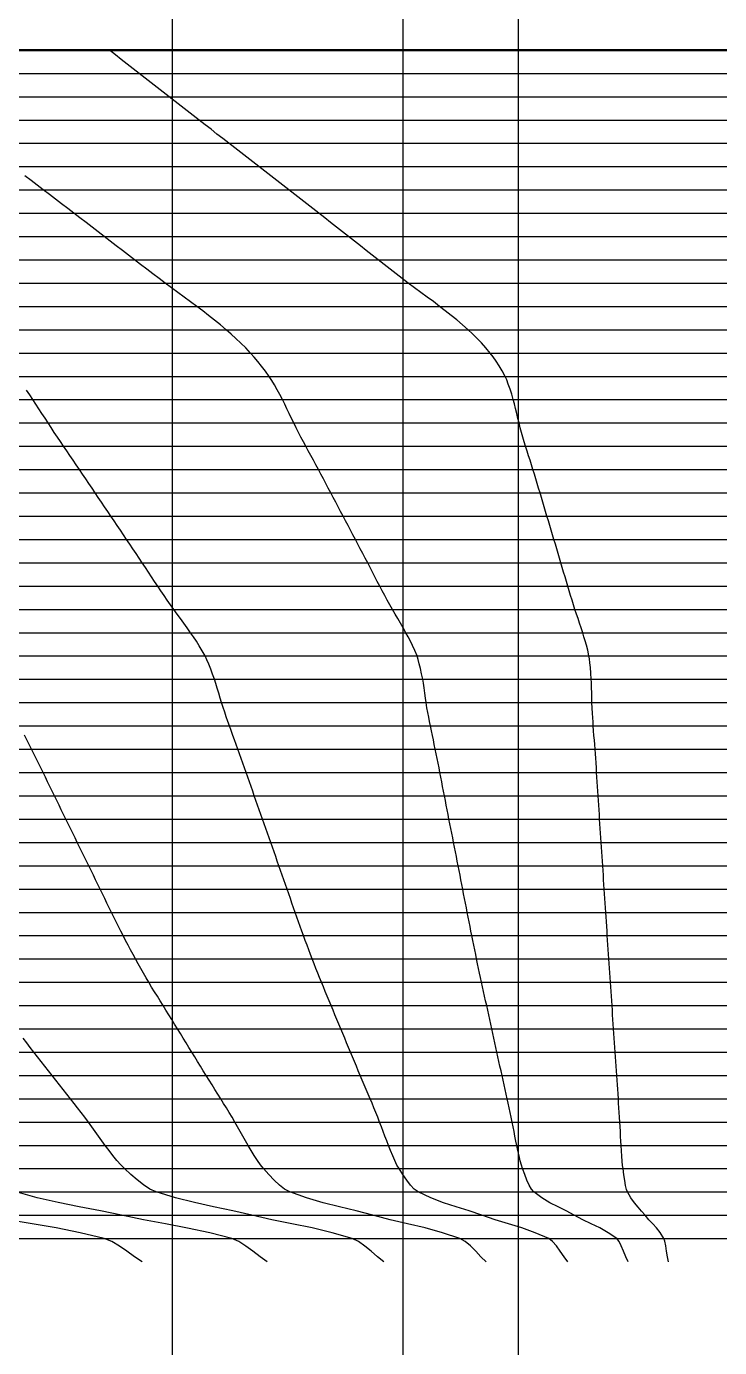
# Model space of a CAD drawing. Header units: metres. Extents: x -42 to 420, y 0 to 297.
# Drawn here: x -5.05 to 18.98, y 132.85 to 178.64 of the extents above; entities that cross this region are included whole.
import ezdxf

# ---------------------------------------------------------------- set-up
doc = ezdxf.new("R2010")
doc.units = ezdxf.units.M
for name, color, linetype in [('DWL', 5, 'Continuous'), ('FRAME', 7, 'Continuous'), ('GRID', 253, 'Continuous'), ('SECTIONS', 7, 'Continuous')]:
    doc.layers.add(name, color=color, linetype=linetype)

msp = doc.modelspace()

# ---------------------------------------------------------------- linework, layer by layer
at = {"layer": 'DWL', "lineweight": 50}
msp.add_line((-42.136, 177.82), (78.136, 177.82), dxfattribs=at)
at = {"layer": 'FRAME'}
for points in [[(0, 0), (420, 0), (420, 297), (0, 297)], [(8, 8), (412, 8), (412, 289), (8, 289)], [(12, 32), (150, 32), (150, 285), (12, 285)]]:
    msp.add_lwpolyline(points, close=True, dxfattribs=at)
at = {"layer": 'GRID'}
for p, q in [((-39.273, 177.012), (75.273, 177.012)), ((-39.273, 176.205), (75.273, 176.205)), ((-39.273, 175.397), (75.273, 175.397)), ((-39.273, 174.589), (75.273, 174.589)), ((-39.273, 173.782), (75.273, 173.782)), ((-39.273, 172.974), (75.273, 172.974)), ((-39.273, 172.166), (75.273, 172.166)), ((-39.273, 171.358), (75.273, 171.358)), ((-39.273, 170.551), (75.273, 170.551)), ((-39.273, 169.743), (75.273, 169.743)), ((-39.273, 168.935), (75.273, 168.935)), ((-39.273, 168.128), (75.273, 168.128)), ((-39.273, 167.32), (75.273, 167.32)), ((-39.273, 166.512), (75.273, 166.512)), ((-39.273, 165.705), (75.273, 165.705)), ((-39.273, 164.897), (75.273, 164.897)), ((-39.273, 164.089), (75.273, 164.089)), ((-39.273, 163.282), (75.273, 163.282)), ((-39.273, 162.474), (75.273, 162.474)), ((-39.273, 161.666), (75.273, 161.666)), ((-39.273, 160.858), (75.273, 160.858)), ((-39.273, 160.051), (75.273, 160.051)), ((-39.273, 159.243), (75.273, 159.243)), ((-39.273, 158.435), (75.273, 158.435)), ((-39.273, 157.628), (75.273, 157.628)), ((-39.273, 156.82), (75.273, 156.82)), ((-39.273, 156.012), (75.273, 156.012)), ((-39.273, 155.205), (75.273, 155.205)), ((-39.273, 154.397), (75.273, 154.397)), ((-39.273, 153.589), (75.273, 153.589)), ((-39.273, 152.782), (75.273, 152.782)), ((-39.273, 151.974), (75.273, 151.974)), ((-39.273, 151.166), (75.273, 151.166)), ((-39.273, 150.358), (75.273, 150.358)), ((-39.273, 149.551), (75.273, 149.551)), ((-39.273, 148.743), (75.273, 148.743)), ((-39.273, 147.935), (75.273, 147.935)), ((-39.273, 147.128), (75.273, 147.128)), ((-39.273, 146.32), (75.273, 146.32)), ((-39.273, 145.512), (75.273, 145.512)), ((-39.273, 144.705), (75.273, 144.705)), ((-39.273, 143.897), (75.273, 143.897)), ((-39.273, 143.089), (75.273, 143.089)), ((-39.273, 142.282), (75.273, 142.282)), ((-39.273, 141.474), (75.273, 141.474)), ((-39.273, 140.666), (75.273, 140.666)), ((-39.273, 139.858), (75.273, 139.858)), ((-39.273, 139.051), (75.273, 139.051)), ((-39.273, 138.243), (75.273, 138.243)), ((-39.273, 137.435), (75.273, 137.435)), ((-39.273, 136.628), (75.273, 136.628))]:
    msp.add_line(p, q, dxfattribs=at)
at = {"layer": 'SECTIONS'}
for points in [[(17.207, 135.82), (17.177, 135.999), (17.146, 136.194), (17.116, 136.382), (17.085, 136.535), (17.054, 136.628), (16.924, 136.834), (16.794, 136.999), (16.664, 137.143), (16.534, 137.282), (16.404, 137.435), (16.28, 137.583), (16.157, 137.722), (16.034, 137.868), (15.91, 138.036), (15.787, 138.243), (15.757, 138.329), (15.726, 138.465), (15.696, 138.638), (15.665, 138.838), (15.635, 139.051), (15.622, 139.162), (15.609, 139.31), (15.596, 139.483), (15.584, 139.669), (15.571, 139.858), (15.562, 140.004), (15.553, 140.167), (15.544, 140.338), (15.535, 140.507), (15.526, 140.666), (15.515, 140.836), (15.505, 141.001), (15.495, 141.161), (15.484, 141.319), (15.474, 141.474), (15.462, 141.64), (15.451, 141.801), (15.44, 141.96), (15.428, 142.119), (15.417, 142.282), (15.406, 142.441), (15.395, 142.602), (15.384, 142.763), (15.373, 142.926), (15.362, 143.089), (15.351, 143.25), (15.34, 143.411), (15.33, 143.574), (15.319, 143.736), (15.308, 143.897), (15.297, 144.059), (15.286, 144.221), (15.275, 144.382), (15.265, 144.543), (15.254, 144.705), (15.243, 144.866), (15.232, 145.028), (15.221, 145.189), (15.21, 145.35), (15.199, 145.512), (15.188, 145.673), (15.177, 145.835), (15.167, 145.996), (15.156, 146.158), (15.145, 146.32), (15.134, 146.481), (15.124, 146.642), (15.113, 146.804), (15.102, 146.966), (15.091, 147.128), (15.081, 147.289), (15.07, 147.45), (15.059, 147.612), (15.049, 147.774), (15.038, 147.935), (15.027, 148.097), (15.017, 148.258), (15.006, 148.42), (14.996, 148.581), (14.985, 148.743), (14.974, 148.905), (14.964, 149.066), (14.953, 149.228), (14.942, 149.39), (14.932, 149.551), (14.921, 149.713), (14.91, 149.875), (14.9, 150.036), (14.889, 150.197), (14.878, 150.358), (14.868, 150.52), (14.857, 150.681), (14.846, 150.842), (14.835, 151.004), (14.824, 151.166), (14.814, 151.326), (14.803, 151.487), (14.793, 151.648), (14.782, 151.81), (14.772, 151.974), (14.762, 152.135), (14.751, 152.298), (14.741, 152.462), (14.731, 152.624), (14.721, 152.782), (14.71, 152.949), (14.699, 153.113), (14.687, 153.275), (14.676, 153.434), (14.665, 153.589), (14.653, 153.752), (14.641, 153.907), (14.628, 154.061), (14.616, 154.222), (14.604, 154.397), (14.595, 154.535), (14.586, 154.68), (14.577, 154.837), (14.568, 155.01), (14.559, 155.205), (14.554, 155.346), (14.549, 155.535), (14.545, 155.733), (14.54, 155.905), (14.536, 156.012), (14.519, 156.229), (14.502, 156.42), (14.486, 156.584), (14.469, 156.718), (14.452, 156.82), (14.41, 157.021), (14.367, 157.194), (14.325, 157.347), (14.282, 157.488), (14.24, 157.628), (14.185, 157.8), (14.131, 157.961), (14.076, 158.117), (14.022, 158.273), (13.967, 158.435), (13.917, 158.592), (13.867, 158.751), (13.817, 158.913), (13.767, 159.077), (13.717, 159.243), (13.67, 159.402), (13.624, 159.563), (13.577, 159.727), (13.53, 159.89), (13.483, 160.051), (13.435, 160.214), (13.386, 160.376), (13.338, 160.537), (13.29, 160.698), (13.242, 160.858), (13.193, 161.02), (13.144, 161.182), (13.096, 161.343), (13.047, 161.504), (12.998, 161.666), (12.95, 161.827), (12.902, 161.989), (12.854, 162.151), (12.806, 162.313), (12.758, 162.474), (12.709, 162.637), (12.66, 162.8), (12.611, 162.962), (12.562, 163.122), (12.513, 163.282), (12.462, 163.444), (12.412, 163.603), (12.361, 163.762), (12.31, 163.923), (12.259, 164.089), (12.213, 164.244), (12.167, 164.4), (12.121, 164.561), (12.075, 164.726), (12.029, 164.897), (11.989, 165.055), (11.95, 165.226), (11.911, 165.398), (11.872, 165.562), (11.832, 165.705), (11.775, 165.892), (11.717, 166.071), (11.659, 166.238), (11.602, 166.386), (11.544, 166.512), (11.441, 166.705), (11.338, 166.88), (11.235, 167.04), (11.132, 167.186), (11.03, 167.32), (10.877, 167.504), (10.724, 167.674), (10.571, 167.834), (10.418, 167.985), (10.265, 168.128), (10.067, 168.303), (9.87, 168.469), (9.672, 168.627), (9.474, 168.782), (9.276, 168.935), (9.059, 169.101), (8.843, 169.262), (8.626, 169.422), (8.409, 169.581), (8.192, 169.743), (7.982, 169.903), (7.773, 170.063), (7.563, 170.225), (7.353, 170.388), (7.143, 170.551), (6.938, 170.711), (6.733, 170.873), (6.529, 171.035), (6.324, 171.197), (6.119, 171.358), (5.913, 171.521), (5.706, 171.682), (5.499, 171.844), (5.293, 172.005), (5.086, 172.166), (4.878, 172.328), (4.67, 172.49), (4.462, 172.651), (4.254, 172.812), (4.046, 172.974), (3.839, 173.135), (3.631, 173.297), (3.424, 173.458), (3.216, 173.62), (3.009, 173.782), (2.802, 173.943), (2.595, 174.105), (2.388, 174.266), (2.18, 174.428), (1.973, 174.589), (1.766, 174.751), (1.559, 174.912), (1.352, 175.074), (1.144, 175.235), (0.937, 175.397), (0.73, 175.558), (0.522, 175.72), (0.315, 175.882), (0.108, 176.043), (-0.1, 176.205), (-0.307, 176.366), (-0.514, 176.528), (-0.722, 176.689), (-0.929, 176.851), (-1.136, 177.012), (-1.344, 177.174), (-1.551, 177.335), (-1.758, 177.497), (-1.965, 177.658), (-2.173, 177.82)], [(15.809, 135.82), (15.731, 135.998), (15.653, 136.191), (15.574, 136.377), (15.496, 136.531), (15.417, 136.628), (15.122, 136.832), (14.827, 136.998), (14.532, 137.142), (14.237, 137.282), (13.941, 137.435), (13.661, 137.584), (13.381, 137.723), (13.101, 137.87), (12.82, 138.038), (12.54, 138.243), (12.462, 138.335), (12.384, 138.474), (12.305, 138.648), (12.227, 138.844), (12.149, 139.051), (12.11, 139.173), (12.07, 139.324), (12.031, 139.495), (11.991, 139.677), (11.952, 139.858), (11.921, 140.009), (11.889, 140.172), (11.858, 140.339), (11.826, 140.506), (11.795, 140.666), (11.76, 140.833), (11.726, 140.997), (11.692, 141.158), (11.657, 141.317), (11.623, 141.474), (11.586, 141.638), (11.55, 141.8), (11.513, 141.959), (11.477, 142.12), (11.44, 142.282), (11.405, 142.442), (11.369, 142.603), (11.333, 142.764), (11.298, 142.927), (11.262, 143.089), (11.227, 143.25), (11.192, 143.412), (11.156, 143.574), (11.121, 143.736), (11.086, 143.897), (11.05, 144.059), (11.015, 144.22), (10.979, 144.381), (10.944, 144.543), (10.908, 144.705), (10.873, 144.865), (10.838, 145.026), (10.802, 145.187), (10.767, 145.349), (10.732, 145.512), (10.698, 145.672), (10.663, 145.832), (10.629, 145.994), (10.595, 146.156), (10.561, 146.32), (10.528, 146.479), (10.495, 146.64), (10.462, 146.801), (10.429, 146.964), (10.396, 147.128), (10.364, 147.287), (10.332, 147.448), (10.3, 147.61), (10.268, 147.773), (10.236, 147.935), (10.205, 148.096), (10.173, 148.258), (10.142, 148.42), (10.11, 148.582), (10.079, 148.743), (10.047, 148.905), (10.016, 149.067), (9.984, 149.228), (9.952, 149.39), (9.921, 149.551), (9.889, 149.713), (9.857, 149.874), (9.825, 150.036), (9.793, 150.197), (9.762, 150.358), (9.73, 150.52), (9.698, 150.681), (9.666, 150.843), (9.634, 151.004), (9.602, 151.166), (9.57, 151.327), (9.539, 151.488), (9.507, 151.65), (9.476, 151.811), (9.444, 151.974), (9.413, 152.135), (9.382, 152.298), (9.351, 152.46), (9.32, 152.622), (9.289, 152.782), (9.256, 152.946), (9.224, 153.109), (9.192, 153.271), (9.159, 153.431), (9.127, 153.589), (9.093, 153.752), (9.059, 153.91), (9.025, 154.068), (8.991, 154.229), (8.957, 154.397), (8.928, 154.548), (8.898, 154.703), (8.869, 154.863), (8.839, 155.029), (8.81, 155.205), (8.787, 155.361), (8.764, 155.536), (8.74, 155.713), (8.717, 155.877), (8.694, 156.012), (8.654, 156.207), (8.614, 156.389), (8.573, 156.554), (8.533, 156.699), (8.493, 156.82), (8.416, 157.012), (8.339, 157.183), (8.262, 157.338), (8.185, 157.484), (8.108, 157.628), (8.014, 157.798), (7.92, 157.959), (7.826, 158.116), (7.732, 158.273), (7.638, 158.435), (7.55, 158.593), (7.463, 158.752), (7.375, 158.914), (7.287, 159.078), (7.2, 159.243), (7.116, 159.402), (7.033, 159.564), (6.95, 159.727), (6.867, 159.89), (6.783, 160.051), (6.698, 160.214), (6.613, 160.375), (6.528, 160.537), (6.443, 160.698), (6.358, 160.858), (6.272, 161.02), (6.186, 161.182), (6.101, 161.343), (6.015, 161.504), (5.929, 161.666), (5.844, 161.827), (5.758, 161.989), (5.673, 162.151), (5.588, 162.313), (5.503, 162.474), (5.417, 162.636), (5.331, 162.798), (5.246, 162.96), (5.16, 163.121), (5.074, 163.282), (4.987, 163.443), (4.899, 163.604), (4.812, 163.764), (4.724, 163.926), (4.637, 164.089), (4.554, 164.248), (4.47, 164.407), (4.386, 164.568), (4.303, 164.731), (4.219, 164.897), (4.141, 165.057), (4.063, 165.223), (3.985, 165.389), (3.907, 165.551), (3.828, 165.705), (3.736, 165.879), (3.643, 166.05), (3.55, 166.215), (3.457, 166.37), (3.365, 166.512), (3.236, 166.693), (3.107, 166.864), (2.979, 167.025), (2.85, 167.177), (2.721, 167.32), (2.553, 167.497), (2.385, 167.665), (2.217, 167.826), (2.048, 167.98), (1.88, 168.128), (1.676, 168.3), (1.472, 168.464), (1.268, 168.624), (1.064, 168.78), (0.86, 168.935), (0.641, 169.1), (0.422, 169.262), (0.203, 169.421), (-0.016, 169.581), (-0.235, 169.743), (-0.448, 169.903), (-0.662, 170.064), (-0.875, 170.226), (-1.089, 170.388), (-1.302, 170.551), (-1.512, 170.711), (-1.721, 170.873), (-1.931, 171.035), (-2.14, 171.197), (-2.349, 171.358), (-2.56, 171.52), (-2.771, 171.682), (-2.982, 171.844), (-3.193, 172.005), (-3.404, 172.166), (-3.616, 172.328), (-3.828, 172.489), (-4.04, 172.651), (-4.252, 172.812), (-4.464, 172.974), (-4.676, 173.135), (-4.887, 173.297), (-5.099, 173.458)], [(13.723, 135.82), (13.59, 135.997), (13.457, 136.189), (13.324, 136.374), (13.191, 136.528), (13.059, 136.628), (12.595, 136.831), (12.131, 136.997), (11.667, 137.141), (11.203, 137.282), (10.739, 137.435), (10.298, 137.584), (9.856, 137.724), (9.415, 137.871), (8.974, 138.039), (8.533, 138.243), (8.4, 138.338), (8.268, 138.479), (8.135, 138.653), (8.003, 138.848), (7.87, 139.051), (7.797, 139.178), (7.723, 139.331), (7.65, 139.501), (7.577, 139.68), (7.503, 139.858), (7.442, 140.011), (7.381, 140.174), (7.32, 140.34), (7.259, 140.506), (7.197, 140.666), (7.132, 140.832), (7.066, 140.995), (7.001, 141.156), (6.935, 141.316), (6.869, 141.474), (6.8, 141.638), (6.731, 141.799), (6.663, 141.959), (6.594, 142.12), (6.525, 142.282), (6.457, 142.442), (6.39, 142.603), (6.322, 142.765), (6.255, 142.927), (6.187, 143.089), (6.12, 143.251), (6.053, 143.412), (5.986, 143.574), (5.919, 143.736), (5.852, 143.897), (5.784, 144.059), (5.717, 144.22), (5.649, 144.381), (5.581, 144.542), (5.513, 144.705), (5.447, 144.865), (5.38, 145.025), (5.313, 145.186), (5.246, 145.348), (5.18, 145.512), (5.116, 145.671), (5.052, 145.831), (4.988, 145.992), (4.925, 146.155), (4.861, 146.32), (4.801, 146.478), (4.74, 146.638), (4.68, 146.8), (4.619, 146.963), (4.559, 147.128), (4.501, 147.286), (4.444, 147.447), (4.387, 147.609), (4.329, 147.772), (4.272, 147.935), (4.215, 148.096), (4.159, 148.258), (4.103, 148.42), (4.047, 148.582), (3.99, 148.743), (3.934, 148.905), (3.877, 149.067), (3.82, 149.228), (3.764, 149.39), (3.707, 149.551), (3.65, 149.713), (3.593, 149.874), (3.536, 150.036), (3.479, 150.197), (3.422, 150.358), (3.365, 150.52), (3.308, 150.681), (3.251, 150.843), (3.193, 151.004), (3.136, 151.166), (3.08, 151.327), (3.023, 151.489), (2.966, 151.65), (2.91, 151.812), (2.853, 151.974), (2.797, 152.135), (2.741, 152.297), (2.684, 152.459), (2.628, 152.621), (2.572, 152.782), (2.514, 152.945), (2.457, 153.107), (2.399, 153.269), (2.342, 153.429), (2.284, 153.589), (2.225, 153.751), (2.166, 153.911), (2.107, 154.07), (2.048, 154.232), (1.989, 154.397), (1.934, 154.553), (1.88, 154.711), (1.825, 154.872), (1.77, 155.036), (1.716, 155.205), (1.667, 155.364), (1.619, 155.533), (1.57, 155.702), (1.522, 155.865), (1.473, 156.012), (1.408, 156.194), (1.343, 156.369), (1.278, 156.534), (1.212, 156.685), (1.147, 156.82), (1.047, 157.004), (0.946, 157.172), (0.845, 157.329), (0.744, 157.479), (0.644, 157.628), (0.527, 157.796), (0.409, 157.957), (0.292, 158.115), (0.175, 158.273), (0.058, 158.435), (-0.053, 158.594), (-0.164, 158.754), (-0.275, 158.916), (-0.386, 159.079), (-0.497, 159.243), (-0.604, 159.403), (-0.711, 159.564), (-0.817, 159.727), (-0.924, 159.89), (-1.031, 160.051), (-1.139, 160.213), (-1.248, 160.375), (-1.356, 160.537), (-1.464, 160.698), (-1.573, 160.858), (-1.682, 161.02), (-1.792, 161.182), (-1.901, 161.343), (-2.01, 161.504), (-2.12, 161.666), (-2.229, 161.827), (-2.337, 161.989), (-2.446, 162.151), (-2.555, 162.312), (-2.664, 162.474), (-2.773, 162.636), (-2.882, 162.797), (-2.991, 162.959), (-3.1, 163.12), (-3.209, 163.282), (-3.319, 163.443), (-3.429, 163.604), (-3.539, 163.765), (-3.649, 163.927), (-3.759, 164.089), (-3.866, 164.249), (-3.974, 164.41), (-4.082, 164.572), (-4.19, 164.734), (-4.298, 164.897), (-4.403, 165.058), (-4.508, 165.221), (-4.613, 165.385), (-4.718, 165.547), (-4.823, 165.705), (-4.935, 165.872), (-5.048, 166.038)], [(10.892, 135.82), (10.71, 135.996), (10.527, 136.188), (10.344, 136.372), (10.161, 136.526), (9.978, 136.628), (9.374, 136.83), (8.771, 136.996), (8.167, 137.141), (7.563, 137.282), (6.959, 137.435), (6.384, 137.584), (5.809, 137.725), (5.234, 137.872), (4.66, 138.04), (4.085, 138.243), (3.902, 138.341), (3.72, 138.483), (3.538, 138.657), (3.355, 138.851), (3.173, 139.051), (3.066, 139.182), (2.959, 139.336), (2.851, 139.505), (2.744, 139.682), (2.637, 139.858), (2.546, 140.013), (2.454, 140.175), (2.362, 140.34), (2.27, 140.506), (2.179, 140.666), (2.081, 140.831), (1.984, 140.994), (1.886, 141.155), (1.789, 141.315), (1.692, 141.474), (1.59, 141.637), (1.489, 141.799), (1.387, 141.959), (1.286, 142.12), (1.184, 142.282), (1.085, 142.442), (0.985, 142.603), (0.886, 142.765), (0.786, 142.927), (0.686, 143.089), (0.587, 143.251), (0.488, 143.413), (0.389, 143.574), (0.29, 143.736), (0.19, 143.897), (0.09, 144.059), (-0.011, 144.22), (-0.111, 144.381), (-0.212, 144.542), (-0.312, 144.705), (-0.411, 144.864), (-0.509, 145.024), (-0.607, 145.185), (-0.706, 145.347), (-0.804, 145.512), (-0.896, 145.67), (-0.989, 145.829), (-1.081, 145.99), (-1.174, 146.154), (-1.267, 146.32), (-1.353, 146.477), (-1.439, 146.636), (-1.525, 146.798), (-1.611, 146.962), (-1.697, 147.128), (-1.778, 147.285), (-1.858, 147.446), (-1.939, 147.608), (-2.019, 147.771), (-2.1, 147.935), (-2.178, 148.096), (-2.256, 148.257), (-2.334, 148.419), (-2.412, 148.582), (-2.49, 148.743), (-2.569, 148.905), (-2.648, 149.067), (-2.727, 149.229), (-2.806, 149.39), (-2.885, 149.551), (-2.965, 149.713), (-3.045, 149.874), (-3.124, 150.036), (-3.204, 150.197), (-3.283, 150.358), (-3.363, 150.52), (-3.442, 150.681), (-3.522, 150.843), (-3.601, 151.004), (-3.681, 151.166), (-3.76, 151.327), (-3.839, 151.489), (-3.918, 151.65), (-3.997, 151.812), (-4.076, 151.974), (-4.155, 152.135), (-4.234, 152.297), (-4.313, 152.459), (-4.392, 152.621), (-4.471, 152.782), (-4.55, 152.944), (-4.63, 153.106), (-4.71, 153.267), (-4.79, 153.429), (-4.869, 153.589), (-4.95, 153.751), (-5.031, 153.912), (-5.112, 154.072)], [(7.343, 135.82), (7.123, 135.996), (6.903, 136.186), (6.683, 136.37), (6.463, 136.524), (6.244, 136.628), (5.548, 136.829), (4.853, 136.995), (4.157, 137.14), (3.462, 137.282), (2.766, 137.435), (2.103, 137.584), (1.441, 137.726), (0.778, 137.873), (0.115, 138.041), (-0.548, 138.243), (-0.767, 138.343), (-0.987, 138.486), (-1.206, 138.66), (-1.425, 138.853), (-1.645, 139.051), (-1.779, 139.184), (-1.913, 139.339), (-2.048, 139.508), (-2.182, 139.683), (-2.316, 139.858), (-2.433, 140.013), (-2.55, 140.175), (-2.667, 140.341), (-2.784, 140.506), (-2.901, 140.666), (-3.025, 140.831), (-3.148, 140.994), (-3.272, 141.155), (-3.395, 141.315), (-3.519, 141.474), (-3.646, 141.637), (-3.774, 141.798), (-3.902, 141.959), (-4.03, 142.12), (-4.158, 142.282), (-4.284, 142.442), (-4.41, 142.604), (-4.536, 142.765), (-4.661, 142.927), (-4.787, 143.089), (-4.913, 143.251), (-5.038, 143.413), (-5.164, 143.575)], [(3.298, 135.82), (3.053, 135.996), (2.807, 136.186), (2.562, 136.369), (2.316, 136.523), (2.071, 136.628), (1.306, 136.829), (0.541, 136.994), (-0.225, 137.14), (-0.99, 137.282), (-1.755, 137.435), (-2.484, 137.585), (-3.214, 137.726), (-3.943, 137.874), (-4.672, 138.041), (-5.402, 138.243)], [(-1.039, 135.82), (-1.302, 135.996), (-1.564, 136.187), (-1.826, 136.37), (-2.088, 136.524), (-2.35, 136.628), (-3.183, 136.829), (-4.017, 136.995), (-4.85, 137.14), (-5.684, 137.282)]]:
    msp.add_lwpolyline(points, dxfattribs=at)

doc.saveas('drawing.dxf')
